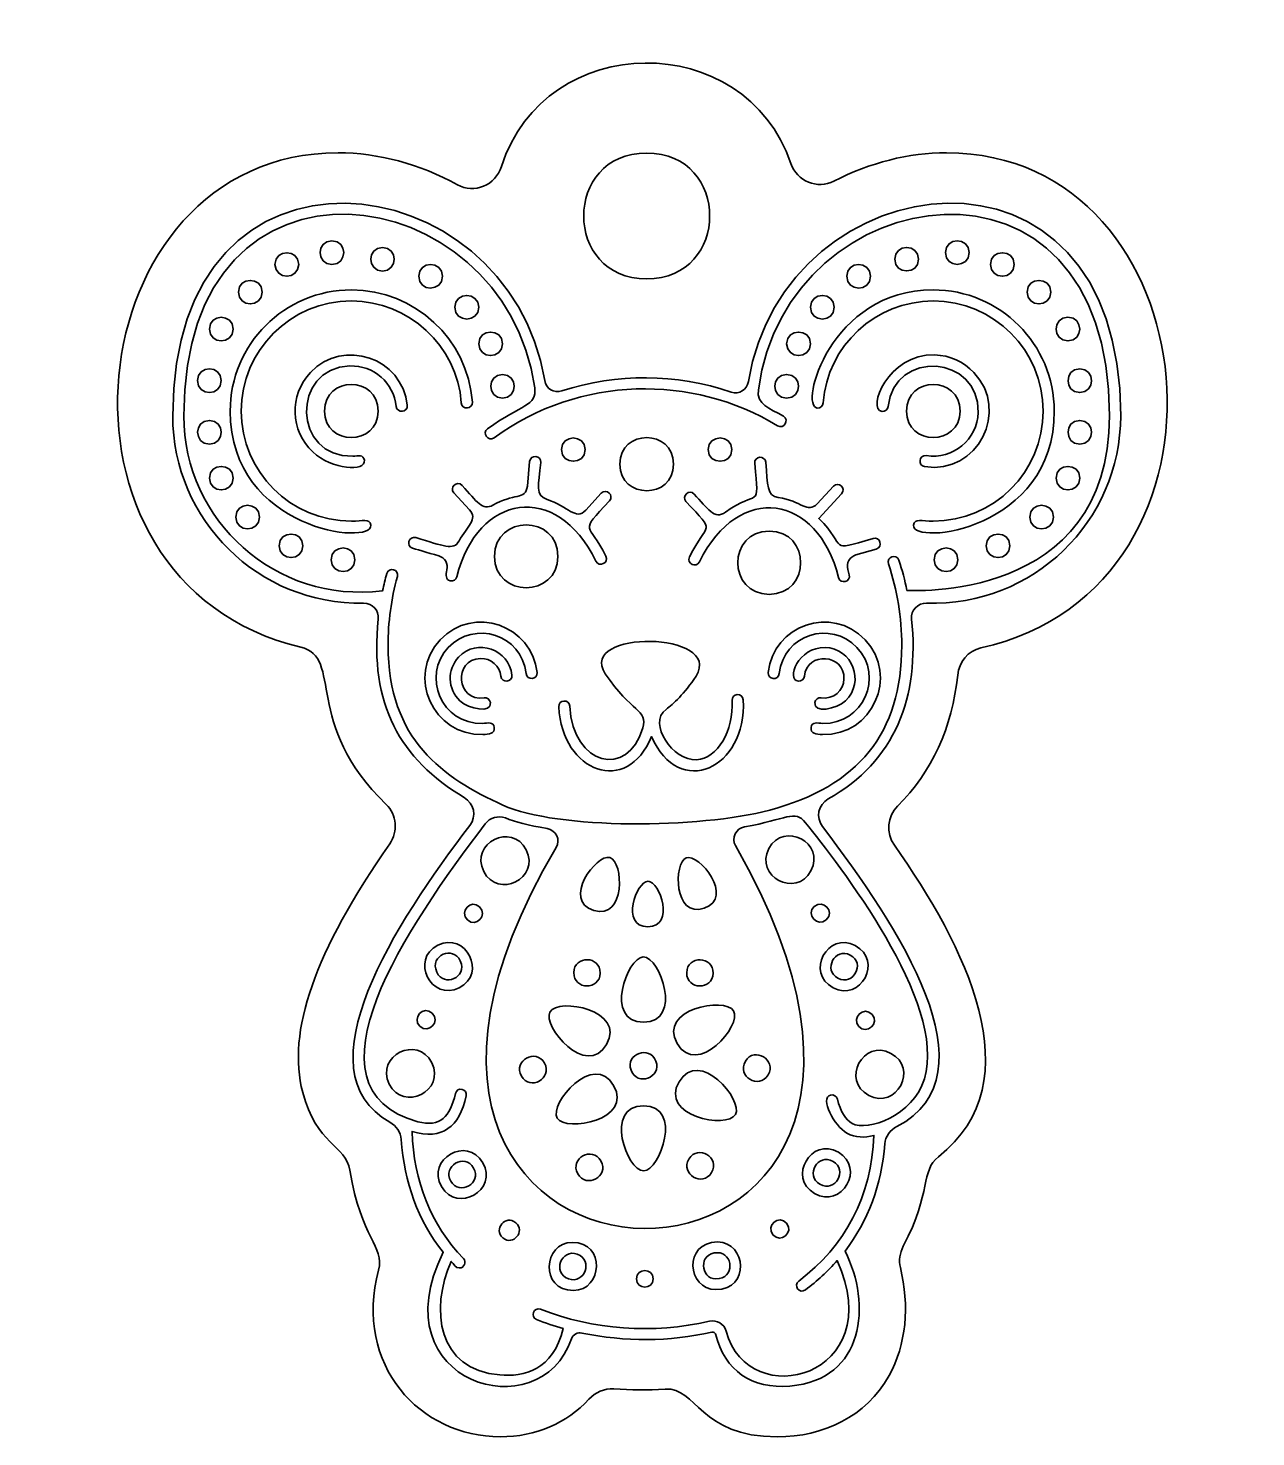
# Model space of a CAD drawing. Header units: inches. Extents: x 5.17 to 7.28, y -3.09 to -0.67.
import ezdxf

# ---------------------------------------------------------------- set-up
doc = ezdxf.new("R2010")
doc.units = ezdxf.units.IN
doc.header["$MEASUREMENT"] = 0
doc.layers.add('_U+0421_U+043B_U+043E_U+0439 1', color=7, linetype='Continuous')

# ---------------------------------------------------------------- blocks, each defined once
blk = doc.blocks.new('block 3')
at = {"layer": '_U+0421_U+043B_U+043E_U+0439 1', "color": 7, "lineweight": 35, "true_color": 0xffffff}
for points, knots in [([(7.0472, -1.3348), (7.0472, -0.8173), (6.4678, -0.897), (6.4074, -1.2761), (6.4052, -1.29), (6.3912, -1.2987), (6.3779, -1.2941), (6.2833, -1.2619), (6.1813, -1.2612), (6.0865, -1.2922), (6.0733, -1.2965), (6.0595, -1.2879), (6.0573, -1.2742), (5.9952, -0.897), (5.4179, -0.8179), (5.4179, -1.3348), (5.4179, -1.5142), (5.5654, -1.6604), (5.7459, -1.657), (5.7609, -1.6568), (5.7729, -1.6695), (5.7713, -1.6844), (5.7555, -1.83), (5.8085, -1.9254), (5.919, -1.9914), (5.9359, -2.0015), (5.9406, -2.0236), (5.9287, -2.0392), (5.8013, -2.2054), (5.6348, -2.4624), (5.7913, -2.5496), (5.8023, -2.5558), (5.81, -2.5667), (5.8108, -2.5793), (5.8153, -2.6528), (5.8398, -2.7189), (5.8828, -2.7732), (5.7706, -2.9997), (6.0501, -3.0792), (6.1035, -2.9219), (6.106, -2.9145), (6.1137, -2.9104), (6.1213, -2.912), (6.1941, -2.9273), (6.2721, -2.9272), (6.3447, -2.9104), (6.3474, -2.9098), (6.35, -2.9112), (6.3507, -2.9136), (6.3674, -2.977), (6.4129, -3.0089), (6.4788, -3.0032), (6.607, -2.9923), (6.6198, -2.8623), (6.5734, -2.7711), (6.6131, -2.7193), (6.6363, -2.6571), (6.6418, -2.587), (6.6428, -2.5741), (6.651, -2.563), (6.6626, -2.557), (6.8338, -2.4684), (6.6654, -2.2119), (6.5347, -2.0413), (6.5228, -2.0257), (6.5273, -2.0032), (6.5444, -1.9937), (6.6597, -1.9297), (6.7019, -1.8172), (6.6878, -1.6844), (6.6862, -1.6692), (6.6984, -1.6564), (6.7136, -1.657), (6.8961, -1.6635), (7.0472, -1.5165), (7.0472, -1.3348)], [0, 0, 0, 0, 1, 1, 1, 2, 2, 2, 3, 3, 3, 4, 4, 4, 5, 5, 5, 6, 6, 6, 7, 7, 7, 8, 8, 8, 9, 9, 9, 10, 10, 10, 11, 11, 11, 12, 12, 12, 13, 13, 13, 14, 14, 14, 15, 15, 15, 16, 16, 16, 17, 17, 17, 18, 18, 18, 19, 19, 19, 20, 20, 20, 21, 21, 21, 22, 22, 22, 23, 23, 23, 24, 24, 24, 25, 25, 25, 25]), ([(6.6661, -1.5833), (6.6621, -1.5713), (6.644, -1.5774), (6.648, -1.5893), (6.6632, -1.6345), (6.6709, -1.6818), (6.6709, -1.7299), (6.6709, -1.8797), (6.5967, -1.9723), (6.444, -2.0128), (6.3229, -2.045), (6.0787, -2.0466), (5.9855, -2.0043), (5.8829, -1.9578), (5.788, -1.8923), (5.788, -1.7299), (5.788, -1.6897), (5.7934, -1.6497), (5.8041, -1.6113), (5.8075, -1.5991), (5.7891, -1.5941), (5.7858, -1.6062), (5.7831, -1.6159), (5.7807, -1.6258), (5.7786, -1.6356), (5.5948, -1.6587), (5.4369, -1.5149), (5.4369, -1.3348), (5.4369, -0.8387), (5.9895, -0.9232), (6.0401, -1.2866), (6.0445, -1.3185), (6.0177, -1.3146), (5.9591, -1.3571), (5.9489, -1.3645), (5.9601, -1.38), (5.9703, -1.3725), (6.1181, -1.2652), (6.3109, -1.2632), (6.4576, -1.3519), (6.4684, -1.3584), (6.4782, -1.3421), (6.4675, -1.3356), (6.4435, -1.3211), (6.4211, -1.3162), (6.4245, -1.29), (6.472, -0.9241), (7.0281, -0.8369), (7.0281, -1.3348), (7.0281, -1.6585), (6.6798, -1.6351), (6.6798, -1.6351), (6.6762, -1.6176), (6.6718, -1.6003), (6.6661, -1.5833)], [0, 0, 0, 0, 1, 1, 1, 2, 2, 2, 3, 3, 3, 4, 4, 4, 5, 5, 5, 6, 6, 6, 7, 7, 7, 8, 8, 8, 9, 9, 9, 10, 10, 10, 11, 11, 11, 12, 12, 12, 13, 13, 13, 14, 14, 14, 15, 15, 15, 16, 16, 16, 17, 17, 17, 18, 18, 18, 18]), ([(6.71, -2.4749), (6.6908, -2.5388), (6.6115, -2.566), (6.5857, -2.5516), (6.5742, -2.5452), (6.5656, -2.5311), (6.5603, -2.5098), (6.559, -2.5046), (6.5538, -2.5016), (6.5487, -2.5028), (6.5291, -2.5077), (6.555, -2.5564), (6.5764, -2.5683), (6.5914, -2.5767), (6.6069, -2.5763), (6.6232, -2.5723), (6.6187, -2.6761), (6.5744, -2.7626), (6.4939, -2.8226), (6.4838, -2.8302), (6.4951, -2.8455), (6.5053, -2.8379), (6.5257, -2.8227), (6.5439, -2.8057), (6.5599, -2.7874), (6.6508, -2.9877), (6.4069, -3.0518), (6.3691, -2.9087), (6.3658, -2.8963), (6.3532, -2.8889), (6.3404, -2.8918), (6.2447, -2.914), (6.1389, -2.9065), (6.0502, -2.8712), (6.0385, -2.8666), (6.0315, -2.8843), (6.0432, -2.889), (6.058, -2.8949), (6.0734, -2.8997), (6.089, -2.9041), (6.0721, -2.9762), (6.0209, -2.9877), (5.98, -2.9842), (5.8733, -2.9751), (5.8596, -2.8722), (5.8965, -2.7889), (5.9009, -2.7938), (5.9044, -2.8002), (5.9106, -2.8002), (5.9189, -2.8002), (5.9233, -2.7901), (5.9175, -2.784), (5.8619, -2.7261), (5.8318, -2.6507), (5.8294, -2.5654), (5.8813, -2.5808), (5.9106, -2.5575), (5.9224, -2.5044), (5.9251, -2.4921), (5.9065, -2.4881), (5.9038, -2.5003), (5.8951, -2.5395), (5.8772, -2.5589), (5.8393, -2.5486), (5.6317, -2.4922), (5.8204, -2.2126), (5.955, -2.0366), (5.9631, -2.026), (5.9772, -2.0217), (5.9896, -2.0264), (6.0068, -2.033), (6.0288, -2.0392), (6.0614, -2.0445), (6.0767, -2.047), (6.0849, -2.0641), (6.077, -2.0774), (5.5635, -2.943), (6.8916, -2.9595), (6.3853, -2.074), (6.3777, -2.0608), (6.3858, -2.0441), (6.4008, -2.0416), (6.4731, -2.0292), (6.4869, -2.0111), (6.5056, -2.0345), (6.5607, -2.1039), (6.7496, -2.343), (6.71, -2.4749)], [0, 0, 0, 0, 1, 1, 1, 2, 2, 2, 3, 3, 3, 4, 4, 4, 5, 5, 5, 6, 6, 6, 7, 7, 7, 8, 8, 8, 9, 9, 9, 10, 10, 10, 11, 11, 11, 12, 12, 12, 13, 13, 13, 14, 14, 14, 15, 15, 15, 16, 16, 16, 17, 17, 17, 18, 18, 18, 19, 19, 19, 20, 20, 20, 21, 21, 21, 22, 22, 22, 23, 23, 23, 24, 24, 24, 25, 25, 25, 26, 26, 26, 27, 27, 27, 28, 28, 28, 29, 29, 29, 29])]:
    blk.add_open_spline(points, degree=3, knots=knots, dxfattribs=at)
blk = doc.blocks.new('block 2')
at = {"layer": '_U+0421_U+043B_U+043E_U+0439 1', "color": 7, "lineweight": 35, "true_color": 0xffffff}
for points, knots in [([(5.6916, -1.0339), (5.7185, -1.0339), (5.7185, -1.0746), (5.6916, -1.0746), (5.6646, -1.0746), (5.6647, -1.0339), (5.6916, -1.0339)], [0, 0, 0, 0, 1, 1, 1, 2, 2, 2, 2]), ([(6.659, -1.0656), (6.659, -1.0386), (6.6997, -1.0386), (6.6997, -1.0656), (6.6997, -1.0925), (6.659, -1.0925), (6.659, -1.0656)], [0, 0, 0, 0, 1, 1, 1, 2, 2, 2, 2]), ([(6.7459, -1.0542), (6.7459, -1.0273), (6.7866, -1.0273), (6.7866, -1.0542), (6.7866, -1.0812), (6.7459, -1.0812), (6.7459, -1.0542)], [0, 0, 0, 0, 1, 1, 1, 2, 2, 2, 2]), ([(5.5937, -1.0746), (5.5937, -1.0477), (5.6344, -1.0477), (5.6344, -1.0746), (5.6344, -1.1016), (5.5937, -1.1015), (5.5937, -1.0746)], [0, 0, 0, 0, 1, 1, 1, 2, 2, 2, 2]), ([(5.7785, -1.0452), (5.8054, -1.0452), (5.8054, -1.0859), (5.7785, -1.0859), (5.7516, -1.0859), (5.7515, -1.0452), (5.7785, -1.0452)], [0, 0, 0, 0, 1, 1, 1, 2, 2, 2, 2]), ([(6.8234, -1.0746), (6.8234, -1.0477), (6.8642, -1.0476), (6.8642, -1.0746), (6.8642, -1.1016), (6.8234, -1.1015), (6.8234, -1.0746)], [0, 0, 0, 0, 1, 1, 1, 2, 2, 2, 2]), ([(5.8408, -1.095), (5.8408, -1.068), (5.8815, -1.0681), (5.8815, -1.095), (5.8815, -1.1219), (5.8408, -1.122), (5.8408, -1.095)], [0, 0, 0, 0, 1, 1, 1, 2, 2, 2, 2]), ([(6.5763, -1.095), (6.5763, -1.068), (6.6171, -1.0681), (6.6171, -1.095), (6.6171, -1.122), (6.5763, -1.1219), (6.5763, -1.095)], [0, 0, 0, 0, 1, 1, 1, 2, 2, 2, 2]), ([(5.5307, -1.1222), (5.5307, -1.0953), (5.5715, -1.0952), (5.5715, -1.1222), (5.5715, -1.1491), (5.5307, -1.1491), (5.5307, -1.1222)], [0, 0, 0, 0, 1, 1, 1, 2, 2, 2, 2]), ([(6.8863, -1.1222), (6.8863, -1.0952), (6.9271, -1.0952), (6.9271, -1.1222), (6.9271, -1.1491), (6.8863, -1.1491), (6.8863, -1.1222)], [0, 0, 0, 0, 1, 1, 1, 2, 2, 2, 2]), ([(5.7584, -1.5231), (5.7626, -1.5585), (5.5167, -1.5328), (5.5167, -1.3267), (5.5167, -1.2118), (5.6102, -1.1183), (5.7251, -1.1183), (5.8337, -1.1183), (5.925, -1.2031), (5.9329, -1.3112), (5.9338, -1.3238), (5.9148, -1.3252), (5.9139, -1.3126), (5.9067, -1.2144), (5.8237, -1.1374), (5.7251, -1.1374), (5.6207, -1.1374), (5.5357, -1.2223), (5.5357, -1.3267), (5.5357, -1.4311), (5.6207, -1.5161), (5.7251, -1.5161), (5.7441, -1.5161), (5.7569, -1.5105), (5.7584, -1.5231)], [0, 0, 0, 0, 1, 1, 1, 2, 2, 2, 3, 3, 3, 4, 4, 4, 5, 5, 5, 6, 6, 6, 7, 7, 7, 8, 8, 8, 8]), ([(5.903, -1.1482), (5.903, -1.1212), (5.9438, -1.1213), (5.9438, -1.1482), (5.9438, -1.1752), (5.903, -1.1751), (5.903, -1.1482)], [0, 0, 0, 0, 1, 1, 1, 2, 2, 2, 2]), ([(6.7247, -1.1183), (6.8396, -1.1183), (6.9331, -1.2118), (6.9331, -1.3267), (6.9331, -1.5328), (6.6872, -1.5585), (6.6914, -1.5231), (6.693, -1.5104), (6.7057, -1.5161), (6.7247, -1.5161), (6.8291, -1.5161), (6.9141, -1.4311), (6.9141, -1.3267), (6.9141, -1.2223), (6.8291, -1.1374), (6.7247, -1.1374), (6.6261, -1.1374), (6.5431, -1.2144), (6.5359, -1.3126), (6.5355, -1.3179), (6.5308, -1.3219), (6.5257, -1.3215), (6.4939, -1.3191), (6.5477, -1.1183), (6.7247, -1.1183)], [0, 0, 0, 0, 1, 1, 1, 2, 2, 2, 3, 3, 3, 4, 4, 4, 5, 5, 5, 6, 6, 6, 7, 7, 7, 8, 8, 8, 8]), ([(6.5141, -1.1482), (6.5141, -1.1212), (6.5548, -1.1213), (6.5548, -1.1482), (6.5548, -1.1752), (6.5141, -1.1751), (6.5141, -1.1482)], [0, 0, 0, 0, 1, 1, 1, 2, 2, 2, 2]), ([(5.4809, -1.1857), (5.4809, -1.1587), (5.5217, -1.1587), (5.5217, -1.1857), (5.5217, -1.2126), (5.4809, -1.2126), (5.4809, -1.1857)], [0, 0, 0, 0, 1, 1, 1, 2, 2, 2, 2]), ([(5.944, -1.211), (5.944, -1.1841), (5.9847, -1.1841), (5.9847, -1.211), (5.9847, -1.238), (5.944, -1.238), (5.944, -1.211)], [0, 0, 0, 0, 1, 1, 1, 2, 2, 2, 2]), ([(6.4731, -1.211), (6.4731, -1.1841), (6.5139, -1.1841), (6.5139, -1.211), (6.5139, -1.238), (6.4731, -1.238), (6.4731, -1.211)], [0, 0, 0, 0, 1, 1, 1, 2, 2, 2, 2]), ([(6.9565, -1.1653), (6.9835, -1.1653), (6.9835, -1.206), (6.9565, -1.206), (6.9296, -1.206), (6.9296, -1.1653), (6.9565, -1.1653)], [0, 0, 0, 0, 1, 1, 1, 2, 2, 2, 2]), ([(5.821, -1.3167), (5.8223, -1.3293), (5.8033, -1.3311), (5.802, -1.3187), (5.7979, -1.2785), (5.7632, -1.2475), (5.7226, -1.2492), (5.6199, -1.2522), (5.625, -1.4079), (5.7272, -1.4042), (5.7371, -1.4039), (5.7457, -1.4007), (5.7473, -1.4114), (5.7503, -1.4311), (5.6917, -1.4282), (5.6587, -1.397), (5.6199, -1.3605), (5.6179, -1.2994), (5.6546, -1.2605), (5.7115, -1.2001), (5.8126, -1.2355), (5.821, -1.3167)], [0, 0, 0, 0, 1, 1, 1, 2, 2, 2, 3, 3, 3, 4, 4, 4, 5, 5, 5, 6, 6, 6, 7, 7, 7, 7]), ([(6.6476, -1.3187), (6.647, -1.3239), (6.6424, -1.3276), (6.6371, -1.3272), (6.6107, -1.3244), (6.6467, -1.2278), (6.7276, -1.2302), (6.7533, -1.2309), (6.7773, -1.2417), (6.795, -1.2605), (6.857, -1.3262), (6.802, -1.4361), (6.7103, -1.4223), (6.698, -1.4204), (6.7005, -1.4017), (6.7131, -1.4034), (6.7592, -1.4103), (6.8008, -1.3757), (6.8022, -1.329), (6.8051, -1.2302), (6.6578, -1.22), (6.6476, -1.3187)], [0, 0, 0, 0, 1, 1, 1, 2, 2, 2, 3, 3, 3, 4, 4, 4, 5, 5, 5, 6, 6, 6, 7, 7, 7, 7]), ([(5.4606, -1.2744), (5.4606, -1.2475), (5.5013, -1.2475), (5.5013, -1.2744), (5.5013, -1.3014), (5.4606, -1.3014), (5.4606, -1.2744)], [0, 0, 0, 0, 1, 1, 1, 2, 2, 2, 2]), ([(6.9769, -1.2541), (7.0039, -1.2541), (7.0038, -1.2948), (6.9769, -1.2948), (6.9499, -1.2948), (6.95, -1.2541), (6.9769, -1.2541)], [0, 0, 0, 0, 1, 1, 1, 2, 2, 2, 2]), ([(5.7709, -1.3267), (5.7709, -1.3876), (5.6788, -1.3876), (5.6788, -1.3267), (5.6788, -1.2658), (5.7709, -1.2659), (5.7709, -1.3267)], [0, 0, 0, 0, 1, 1, 1, 2, 2, 2, 2]), ([(5.9847, -1.2637), (6.0117, -1.2637), (6.0117, -1.3044), (5.9847, -1.3044), (5.9578, -1.3044), (5.9578, -1.2637), (5.9847, -1.2637)], [0, 0, 0, 0, 1, 1, 1, 2, 2, 2, 2]), ([(6.4731, -1.3044), (6.4461, -1.3044), (6.4462, -1.2637), (6.4731, -1.2637), (6.5, -1.2637), (6.5001, -1.3044), (6.4731, -1.3044)], [0, 0, 0, 0, 1, 1, 1, 2, 2, 2, 2]), ([(6.679, -1.3267), (6.679, -1.2658), (6.7711, -1.2659), (6.7711, -1.3267), (6.7711, -1.3876), (6.679, -1.3876), (6.679, -1.3267)], [0, 0, 0, 0, 1, 1, 1, 2, 2, 2, 2]), ([(5.4809, -1.3836), (5.454, -1.3836), (5.454, -1.3428), (5.4809, -1.3428), (5.5079, -1.3428), (5.5079, -1.3836), (5.4809, -1.3836)], [0, 0, 0, 0, 1, 1, 1, 2, 2, 2, 2]), ([(6.9769, -1.3836), (6.95, -1.3836), (6.9499, -1.3428), (6.9769, -1.3428), (7.0039, -1.3428), (7.0038, -1.3836), (6.9769, -1.3836)], [0, 0, 0, 0, 1, 1, 1, 2, 2, 2, 2]), ([(6.0862, -1.393), (6.0862, -1.3662), (6.1267, -1.3663), (6.1267, -1.393), (6.1267, -1.4198), (6.0862, -1.4198), (6.0862, -1.393)], [0, 0, 0, 0, 1, 1, 1, 2, 2, 2, 2]), ([(6.1865, -1.418), (6.1865, -1.3571), (6.2786, -1.3572), (6.2786, -1.418), (6.2786, -1.479), (6.1865, -1.4789), (6.1865, -1.418)], [0, 0, 0, 0, 1, 1, 1, 2, 2, 2, 2]), ([(6.3384, -1.393), (6.3384, -1.3662), (6.3789, -1.3663), (6.3789, -1.393), (6.3789, -1.4198), (6.3384, -1.4198), (6.3384, -1.393)], [0, 0, 0, 0, 1, 1, 1, 2, 2, 2, 2]), ([(5.8303, -1.5626), (5.8182, -1.559), (5.8237, -1.5407), (5.8357, -1.5443), (5.8841, -1.5584), (5.9002, -1.5675), (5.9101, -1.55), (5.9242, -1.5249), (5.9431, -1.5129), (5.9278, -1.4963), (5.9278, -1.4963), (5.9012, -1.4675), (5.9012, -1.4675), (5.8927, -1.4583), (5.9066, -1.4453), (5.9152, -1.4546), (5.9409, -1.4824), (5.9504, -1.4988), (5.9682, -1.4884), (6.0032, -1.4679), (6.0252, -1.48), (6.0274, -1.4558), (6.0274, -1.4558), (6.0314, -1.4135), (6.0314, -1.4135), (6.0326, -1.4008), (6.0515, -1.4028), (6.0504, -1.4153), (6.0467, -1.4545), (6.0409, -1.4722), (6.0606, -1.4784), (6.0984, -1.4904), (6.1103, -1.5159), (6.1279, -1.4969), (6.1279, -1.4969), (6.1545, -1.4681), (6.1545, -1.4681), (6.163, -1.4588), (6.1771, -1.4718), (6.1685, -1.4811), (6.1147, -1.5392), (6.1329, -1.516), (6.1624, -1.5763), (6.168, -1.5877), (6.1508, -1.596), (6.1453, -1.5847), (6.0776, -1.4463), (5.9417, -1.4687), (5.9063, -1.6116), (5.905, -1.6167), (5.8999, -1.6198), (5.8947, -1.6186), (5.887, -1.6166), (5.8869, -1.6088), (5.8892, -1.5999), (5.892, -1.5894), (5.8856, -1.5787), (5.8752, -1.5756), (5.8565, -1.5702), (5.8316, -1.563), (5.8303, -1.5626)], [0, 0, 0, 0, 1, 1, 1, 2, 2, 2, 3, 3, 3, 4, 4, 4, 5, 5, 5, 6, 6, 6, 7, 7, 7, 8, 8, 8, 9, 9, 9, 10, 10, 10, 11, 11, 11, 12, 12, 12, 13, 13, 13, 14, 14, 14, 15, 15, 15, 16, 16, 16, 17, 17, 17, 18, 18, 18, 19, 19, 19, 20, 20, 20, 20]), ([(6.3001, -1.4823), (6.2916, -1.4731), (6.3055, -1.4601), (6.3141, -1.4694), (6.337, -1.4942), (6.3492, -1.5143), (6.3678, -1.5007), (6.4251, -1.4583), (6.4261, -1.5012), (6.4182, -1.4165), (6.417, -1.404), (6.436, -1.4022), (6.4372, -1.4148), (6.4409, -1.4544), (6.4385, -1.4726), (6.4587, -1.4752), (6.4986, -1.4805), (6.5087, -1.5042), (6.5255, -1.486), (6.5255, -1.486), (6.5534, -1.4559), (6.5534, -1.4559), (6.5619, -1.4466), (6.5759, -1.4596), (6.5674, -1.4688), (6.5674, -1.4688), (6.5282, -1.5112), (6.5282, -1.5112), (6.5799, -1.5619), (6.5402, -1.5693), (6.6217, -1.5456), (6.6337, -1.5419), (6.6392, -1.5603), (6.627, -1.5639), (6.627, -1.5639), (6.5922, -1.574), (6.5922, -1.574), (6.5814, -1.5771), (6.5752, -1.5883), (6.5783, -1.599), (6.5792, -1.6021), (6.58, -1.6052), (6.5808, -1.6083), (6.5839, -1.6206), (6.5653, -1.625), (6.5623, -1.6129), (6.5268, -1.4696), (6.3908, -1.448), (6.3233, -1.586), (6.3177, -1.5973), (6.3006, -1.5889), (6.3062, -1.5776), (6.3371, -1.5144), (6.3529, -1.5395), (6.3001, -1.4823)], [0, 0, 0, 0, 1, 1, 1, 2, 2, 2, 3, 3, 3, 4, 4, 4, 5, 5, 5, 6, 6, 6, 7, 7, 7, 8, 8, 8, 9, 9, 9, 10, 10, 10, 11, 11, 11, 12, 12, 12, 13, 13, 13, 14, 14, 14, 15, 15, 15, 16, 16, 16, 17, 17, 17, 18, 18, 18, 18]), ([(5.5217, -1.442), (5.5217, -1.4689), (5.4809, -1.4689), (5.4809, -1.442), (5.4809, -1.415), (5.5217, -1.4151), (5.5217, -1.442)], [0, 0, 0, 0, 1, 1, 1, 2, 2, 2, 2]), ([(6.9362, -1.442), (6.9362, -1.415), (6.9769, -1.4151), (6.9769, -1.442), (6.9769, -1.469), (6.9362, -1.4689), (6.9362, -1.442)], [0, 0, 0, 0, 1, 1, 1, 2, 2, 2, 2]), ([(5.567, -1.509), (5.567, -1.5359), (5.5262, -1.536), (5.5262, -1.509), (5.5262, -1.482), (5.567, -1.4821), (5.567, -1.509)], [0, 0, 0, 0, 1, 1, 1, 2, 2, 2, 2]), ([(6.9316, -1.509), (6.9316, -1.5359), (6.8909, -1.536), (6.8909, -1.509), (6.8909, -1.482), (6.9316, -1.4821), (6.9316, -1.509)], [0, 0, 0, 0, 1, 1, 1, 2, 2, 2, 2]), ([(6.0799, -1.5765), (6.0799, -1.6485), (5.971, -1.6484), (5.971, -1.5765), (5.971, -1.5046), (6.0799, -1.5044), (6.0799, -1.5765)], [0, 0, 0, 0, 1, 1, 1, 2, 2, 2, 2]), ([(5.6417, -1.5584), (5.6417, -1.5853), (5.6009, -1.5854), (5.6009, -1.5584), (5.6009, -1.5314), (5.6417, -1.5315), (5.6417, -1.5584)], [0, 0, 0, 0, 1, 1, 1, 2, 2, 2, 2]), ([(6.4432, -1.6419), (6.3711, -1.6419), (6.3712, -1.533), (6.4432, -1.533), (6.5152, -1.533), (6.5151, -1.6419), (6.4432, -1.6419)], [0, 0, 0, 0, 1, 1, 1, 2, 2, 2, 2]), ([(6.8569, -1.5584), (6.8569, -1.5853), (6.8161, -1.5853), (6.8161, -1.5584), (6.8161, -1.5315), (6.8569, -1.5314), (6.8569, -1.5584)], [0, 0, 0, 0, 1, 1, 1, 2, 2, 2, 2]), ([(5.731, -1.5823), (5.731, -1.6093), (5.6903, -1.6093), (5.6903, -1.5823), (5.6903, -1.5554), (5.731, -1.5554), (5.731, -1.5823)], [0, 0, 0, 0, 1, 1, 1, 2, 2, 2, 2]), ([(6.7676, -1.5823), (6.7676, -1.6093), (6.7268, -1.6093), (6.7268, -1.5823), (6.7268, -1.5554), (6.7676, -1.5554), (6.7676, -1.5823)], [0, 0, 0, 0, 1, 1, 1, 2, 2, 2, 2]), ([(6.0442, -1.7762), (6.0455, -1.7888), (6.0265, -1.7905), (6.0252, -1.7781), (6.0182, -1.7106), (5.9361, -1.6859), (5.8916, -1.733), (5.8451, -1.7824), (5.8803, -1.8657), (5.9504, -1.8637), (5.9602, -1.8634), (5.9689, -1.8601), (5.9705, -1.8709), (5.9721, -1.8816), (5.9614, -1.8824), (5.9509, -1.8828), (5.8656, -1.8852), (5.8185, -1.7828), (5.8778, -1.7199), (5.935, -1.6592), (6.0359, -1.6958), (6.0442, -1.7762)], [0, 0, 0, 0, 1, 1, 1, 2, 2, 2, 3, 3, 3, 4, 4, 4, 5, 5, 5, 6, 6, 6, 7, 7, 7, 7]), ([(6.6078, -1.7199), (6.6664, -1.7822), (6.6207, -1.8853), (6.5346, -1.8828), (6.5242, -1.8824), (6.5135, -1.8816), (6.5151, -1.8709), (6.5167, -1.8601), (6.5255, -1.8634), (6.5352, -1.8637), (6.6038, -1.8659), (6.6412, -1.7832), (6.5939, -1.733), (6.5495, -1.6859), (6.4674, -1.7106), (6.4604, -1.7781), (6.4591, -1.7907), (6.4401, -1.7887), (6.4414, -1.7762), (6.4498, -1.6951), (6.5509, -1.6595), (6.6078, -1.7199)], [0, 0, 0, 0, 1, 1, 1, 2, 2, 2, 3, 3, 3, 4, 4, 4, 5, 5, 5, 6, 6, 6, 7, 7, 7, 7]), ([(6.0009, -1.7807), (6.0022, -1.7934), (5.9832, -1.7949), (5.9819, -1.7827), (5.9801, -1.765), (5.965, -1.7515), (5.947, -1.7521), (5.8996, -1.7535), (5.9054, -1.827), (5.9531, -1.8199), (5.9583, -1.8191), (5.9632, -1.8227), (5.9639, -1.8279), (5.9669, -1.8474), (5.9264, -1.8389), (5.9116, -1.8249), (5.8902, -1.8047), (5.8892, -1.7711), (5.9093, -1.7497), (5.9411, -1.7161), (5.9964, -1.7369), (6.0009, -1.7807)], [0, 0, 0, 0, 1, 1, 1, 2, 2, 2, 3, 3, 3, 4, 4, 4, 5, 5, 5, 6, 6, 6, 7, 7, 7, 7]), ([(6.3984, -1.8232), (6.4049, -1.9419), (6.2879, -1.9951), (6.2407, -1.8863), (6.1993, -1.989), (6.0875, -1.9487), (6.0813, -1.8353), (6.0806, -1.8229), (6.0997, -1.8214), (6.1004, -1.8343), (6.1059, -1.9365), (6.2001, -1.9592), (6.2258, -1.8715), (6.235, -1.8402), (6.2065, -1.8451), (6.1612, -1.7784), (6.1128, -1.7018), (6.3653, -1.7053), (6.3174, -1.7825), (6.2971, -1.813), (6.2784, -1.8304), (6.2658, -1.8397), (6.2335, -1.8637), (6.2777, -1.9285), (6.3182, -1.9263), (6.3542, -1.9244), (6.3822, -1.8762), (6.3793, -1.8242), (6.3787, -1.812), (6.3976, -1.8101), (6.3984, -1.8232)], [0, 0, 0, 0, 1, 1, 1, 2, 2, 2, 3, 3, 3, 4, 4, 4, 5, 5, 5, 6, 6, 6, 7, 7, 7, 8, 8, 8, 9, 9, 9, 10, 10, 10, 10]), ([(6.5037, -1.7827), (6.5031, -1.7879), (6.4984, -1.7915), (6.4932, -1.7912), (6.4716, -1.7889), (6.4929, -1.7324), (6.5391, -1.7331), (6.586, -1.7345), (6.6086, -1.7923), (6.574, -1.8249), (6.5592, -1.8389), (6.5187, -1.8475), (6.5216, -1.828), (6.5224, -1.8227), (6.5272, -1.819), (6.5324, -1.8199), (6.5535, -1.823), (6.5711, -1.807), (6.5716, -1.7872), (6.573, -1.7439), (6.5081, -1.7394), (6.5037, -1.7827)], [0, 0, 0, 0, 1, 1, 1, 2, 2, 2, 3, 3, 3, 4, 4, 4, 5, 5, 5, 6, 6, 6, 7, 7, 7, 7]), ([(6.2348, -2.1351), (6.2553, -2.135), (6.2819, -2.2139), (6.2344, -2.2134), (6.1863, -2.2128), (6.2153, -2.1353), (6.2348, -2.1351)], [0, 0, 0, 0, 1, 1, 1, 2, 2, 2, 2]), ([(5.9243, -2.2017), (5.9095, -2.1877), (5.9306, -2.1653), (5.9454, -2.1792), (5.9602, -2.1932), (5.9391, -2.2156), (5.9243, -2.2017)], [0, 0, 0, 0, 1, 1, 1, 2, 2, 2, 2]), ([(6.5206, -2.1785), (6.5358, -2.1648), (6.5564, -2.1877), (6.5413, -2.2013), (6.5262, -2.215), (6.5055, -2.1921), (6.5206, -2.1785)], [0, 0, 0, 0, 1, 1, 1, 2, 2, 2, 2]), ([(5.8639, -2.3621), (5.8788, -2.3761), (5.8576, -2.3985), (5.8428, -2.3845), (5.828, -2.3705), (5.8491, -2.3481), (5.8639, -2.3621)], [0, 0, 0, 0, 1, 1, 1, 2, 2, 2, 2]), ([(6.6199, -2.3641), (6.6336, -2.3793), (6.6107, -2.3999), (6.5971, -2.3848), (6.5834, -2.3697), (6.6062, -2.349), (6.6199, -2.3641)], [0, 0, 0, 0, 1, 1, 1, 2, 2, 2, 2]), ([(6.0076, -2.7223), (6.0249, -2.7368), (6.0029, -2.7631), (5.9855, -2.7485), (5.9682, -2.7339), (5.9902, -2.7077), (6.0076, -2.7223)], [0, 0, 0, 0, 1, 1, 1, 2, 2, 2, 2]), ([(6.4731, -2.7232), (6.4862, -2.7388), (6.4626, -2.7586), (6.4495, -2.743), (6.4364, -2.7274), (6.46, -2.7076), (6.4731, -2.7232)], [0, 0, 0, 0, 1, 1, 1, 2, 2, 2, 2]), ([(6.2437, -2.8188), (6.2437, -2.8378), (6.215, -2.8378), (6.215, -2.8188), (6.215, -2.7998), (6.2437, -2.7998), (6.2437, -2.8188)], [0, 0, 0, 0, 1, 1, 1, 2, 2, 2, 2])]:
    blk.add_open_spline(points, degree=3, knots=knots, dxfattribs=at)
at = {"layer": '_U+0421_U+043B_U+043E_U+0439 1'}
blk.add_blockref('block 3', (0, 0), dxfattribs=at)
blk = doc.blocks.new('block 5')
at = {"layer": '_U+0421_U+043B_U+043E_U+0439 1', "color": 7, "lineweight": 35, "true_color": 0xffffff}
for points in [[(6.1043, -2.7563), (6.0552, -2.7563), (6.0478, -2.8389), (6.1069, -2.8389), (6.156, -2.8389), (6.1634, -2.7563), (6.1043, -2.7563)], [(6.0979, -2.8188), (6.0696, -2.8086), (6.0855, -2.7663), (6.1133, -2.7764), (6.1413, -2.7866), (6.1261, -2.8291), (6.0979, -2.8188)]]:
    blk.add_open_spline(points, degree=3, knots=[0, 0, 0, 0, 1, 1, 1, 2, 2, 2, 2], dxfattribs=at)
blk = doc.blocks.new('block 6')
at = {"layer": '_U+0421_U+043B_U+043E_U+0439 1', "color": 7, "lineweight": 35, "true_color": 0xffffff}
for points in [[(5.8799, -2.6601), (5.907, -2.7069), (5.9779, -2.666), (5.9508, -2.6191), (5.9238, -2.5723), (5.8529, -2.6132), (5.8799, -2.6601)], [(5.8958, -2.6509), (5.8809, -2.625), (5.9199, -2.6023), (5.9349, -2.6283), (5.9499, -2.6542), (5.9108, -2.6768), (5.8958, -2.6509)]]:
    blk.add_open_spline(points, degree=3, knots=[0, 0, 0, 0, 1, 1, 1, 2, 2, 2, 2], dxfattribs=at)
blk = doc.blocks.new('block 7')
at = {"layer": '_U+0421_U+043B_U+043E_U+0439 1', "color": 7, "lineweight": 35, "true_color": 0xffffff}
for points in [[(6.562, -2.6011), (6.5152, -2.5741), (6.4742, -2.6449), (6.5211, -2.672), (6.5679, -2.699), (6.6089, -2.6282), (6.562, -2.6011)], [(6.5303, -2.6561), (6.5043, -2.6411), (6.5271, -2.6021), (6.5528, -2.617), (6.5786, -2.6318), (6.5565, -2.6712), (6.5303, -2.6561)]]:
    blk.add_open_spline(points, degree=3, knots=[0, 0, 0, 0, 1, 1, 1, 2, 2, 2, 2], dxfattribs=at)
blk = doc.blocks.new('block 8')
at = {"layer": '_U+0421_U+043B_U+043E_U+0439 1', "color": 7, "lineweight": 35, "true_color": 0xffffff}
blk.add_open_spline([(6.5149, -2.1172), (6.5402, -2.0695), (6.468, -2.0311), (6.4426, -2.079), (6.4173, -2.1267), (6.4896, -2.1651), (6.5149, -2.1172)], degree=3, knots=[0, 0, 0, 0, 1, 1, 1, 2, 2, 2, 2], dxfattribs=at)
blk = doc.blocks.new('block 9')
at = {"layer": '_U+0421_U+043B_U+043E_U+0439 1', "color": 7, "lineweight": 35, "true_color": 0xffffff}
for points in [[(6.5528, -2.3182), (6.6005, -2.3435), (6.6389, -2.2713), (6.5911, -2.2459), (6.5433, -2.2206), (6.5049, -2.2929), (6.5528, -2.3182)], [(6.5825, -2.2621), (6.6089, -2.2761), (6.5877, -2.316), (6.5613, -2.3021), (6.535, -2.2881), (6.5561, -2.2482), (6.5825, -2.2621)]]:
    blk.add_open_spline(points, degree=3, knots=[0, 0, 0, 0, 1, 1, 1, 2, 2, 2, 2], dxfattribs=at)
blk = doc.blocks.new('block 10')
at = {"layer": '_U+0421_U+043B_U+043E_U+0439 1', "color": 7, "lineweight": 35, "true_color": 0xffffff}
blk.add_open_spline([(6.6524, -2.4311), (6.6046, -2.4058), (6.5663, -2.4781), (6.6141, -2.5034), (6.6619, -2.5287), (6.7002, -2.4564), (6.6524, -2.4311)], degree=3, knots=[0, 0, 0, 0, 1, 1, 1, 2, 2, 2, 2], dxfattribs=at)
blk = doc.blocks.new('block 11')
at = {"layer": '_U+0421_U+043B_U+043E_U+0439 1', "color": 7, "lineweight": 35, "true_color": 0xffffff}
blk.add_open_spline([(5.9524, -2.1182), (5.9767, -2.1665), (6.0498, -2.1298), (6.0255, -2.0814), (6.0013, -2.0331), (5.9281, -2.0698), (5.9524, -2.1182)], degree=3, knots=[0, 0, 0, 0, 1, 1, 1, 2, 2, 2, 2], dxfattribs=at)
blk = doc.blocks.new('block 12')
at = {"layer": '_U+0421_U+043B_U+043E_U+0439 1', "color": 7, "lineweight": 35, "true_color": 0xffffff}
for points in [[(5.9103, -2.3183), (5.9586, -2.2941), (5.9219, -2.2209), (5.8736, -2.2452), (5.8253, -2.2694), (5.8619, -2.3426), (5.9103, -2.3183)], [(5.914, -2.2777), (5.9203, -2.3045), (5.8776, -2.3184), (5.8699, -2.2858), (5.8635, -2.259), (5.9062, -2.2451), (5.914, -2.2777)]]:
    blk.add_open_spline(points, degree=3, knots=[0, 0, 0, 0, 1, 1, 1, 2, 2, 2, 2], dxfattribs=at)
blk = doc.blocks.new('block 13')
at = {"layer": '_U+0421_U+043B_U+043E_U+0439 1', "color": 7, "lineweight": 35, "true_color": 0xffffff}
blk.add_open_spline([(5.7901, -2.4839), (5.8143, -2.5322), (5.8875, -2.4956), (5.8632, -2.4472), (5.8389, -2.3988), (5.7658, -2.4356), (5.7901, -2.4839)], degree=3, knots=[0, 0, 0, 0, 1, 1, 1, 2, 2, 2, 2], dxfattribs=at)
blk = doc.blocks.new('block 14')
at = {"layer": '_U+0421_U+043B_U+043E_U+0439 1', "color": 7, "lineweight": 35, "true_color": 0xffffff}
for points in [[(6.3544, -2.7555), (6.2948, -2.7555), (6.3019, -2.8373), (6.3514, -2.8373), (6.411, -2.8373), (6.4039, -2.7555), (6.3544, -2.7555)], [(6.3514, -2.819), (6.3247, -2.819), (6.3205, -2.7739), (6.3544, -2.7739), (6.3809, -2.7739), (6.3854, -2.819), (6.3514, -2.819)]]:
    blk.add_open_spline(points, degree=3, knots=[0, 0, 0, 0, 1, 1, 1, 2, 2, 2, 2], dxfattribs=at)
blk = doc.blocks.new('block 4')
at = {"layer": '_U+0421_U+043B_U+043E_U+0439 1'}
for name in ['block 11', 'block 8', 'block 12', 'block 9', 'block 13', 'block 10', 'block 6', 'block 7', 'block 5', 'block 14']:
    blk.add_blockref(name, (0, 0), dxfattribs=at)

msp = doc.modelspace()

# ---------------------------------------------------------------- linework, layer by layer
at = {"layer": '_U+0421_U+043B_U+043E_U+0439 1', "color": 242, "lineweight": 35, "true_color": 0xc1272d}
for points, knots in [([(6.7671, -1.7807), (6.7695, -1.7582), (6.7848, -1.7389), (6.8069, -1.734), (7.2795, -1.6285), (7.2031, -0.8826), (6.7479, -0.8826), (6.683, -0.8826), (6.616, -0.8995), (6.5544, -0.9312), (6.5256, -0.9461), (6.491, -0.9316), (6.4805, -0.9009), (6.4008, -0.6683), (6.0579, -0.6713), (5.9829, -0.9063), (5.9727, -0.9384), (5.9366, -0.9538), (5.9071, -0.9375), (5.8423, -0.9017), (5.771, -0.8826), (5.7022, -0.8826), (5.2513, -0.8826), (5.1695, -1.6213), (5.638, -1.7327), (5.7118, -1.7502), (5.6405, -1.8636), (5.7848, -2.0032), (5.8032, -2.021), (5.8056, -2.0497), (5.7909, -2.0707), (5.6616, -2.2565), (5.6139, -2.3941), (5.6413, -2.4982), (5.6649, -2.5878), (5.7153, -2.5895), (5.7223, -2.6318), (5.742, -2.7518), (5.7825, -2.762), (5.7716, -2.8037), (5.7287, -2.9682), (5.8436, -3.0905), (5.9809, -3.0905), (6.042, -3.0905), (6.0955, -3.0668), (6.1333, -3.0259), (6.1443, -3.014), (6.1597, -3.0069), (6.1758, -3.0081), (6.2051, -3.0103), (6.2348, -3.0104), (6.2641, -3.0084), (6.3185, -3.0048), (6.3228, -3.0905), (6.4567, -3.0905), (6.5363, -3.0905), (6.6097, -3.056), (6.6491, -2.9852), (6.6785, -2.9323), (6.6848, -2.8653), (6.6685, -2.7996), (6.6654, -2.7872), (6.6676, -2.7742), (6.6736, -2.7629), (6.7233, -2.6674), (6.7027, -2.6336), (6.734, -2.609), (6.8994, -2.4788), (6.7789, -2.2448), (6.6582, -2.073), (6.6436, -2.0522), (6.6458, -2.0239), (6.6638, -2.006), (6.7227, -1.9471), (6.7579, -1.8705), (6.7671, -1.7807)], [0, 0, 0, 0, 1, 1, 1, 2, 2, 2, 3, 3, 3, 4, 4, 4, 5, 5, 5, 6, 6, 6, 7, 7, 7, 8, 8, 8, 9, 9, 9, 10, 10, 10, 11, 11, 11, 12, 12, 12, 13, 13, 13, 14, 14, 14, 15, 15, 15, 16, 16, 16, 17, 17, 17, 18, 18, 18, 19, 19, 19, 20, 20, 20, 21, 21, 21, 22, 22, 22, 23, 23, 23, 24, 24, 24, 25, 25, 25, 25]), ([(6.2325, -1.0994), (6.0882, -1.0994), (6.0882, -0.883), (6.2325, -0.883), (6.3769, -0.883), (6.3768, -1.0994), (6.2325, -1.0994)], [0, 0, 0, 0, 1, 1, 1, 2, 2, 2, 2])]:
    msp.add_open_spline(points, degree=3, knots=knots, dxfattribs=at)
at = {"layer": '_U+0421_U+043B_U+043E_U+0439 1', "color": 7, "lineweight": 35, "true_color": 0xffffff}
for points in [[(6.1691, -2.0944), (6.193, -2.1013), (6.1969, -2.2025), (6.1416, -2.1855), (6.0858, -2.1683), (6.1464, -2.0879), (6.1691, -2.0944)], [(6.3004, -2.0952), (6.3229, -2.0868), (6.3839, -2.1629), (6.3314, -2.1814), (6.2784, -2.2002), (6.279, -2.1032), (6.3004, -2.0952)], [(6.1072, -2.2923), (6.1077, -2.2622), (6.1532, -2.263), (6.1527, -2.293), (6.1522, -2.3231), (6.1068, -2.3223), (6.1072, -2.2923)], [(6.2267, -2.2654), (6.256, -2.2649), (6.2952, -2.3775), (6.2272, -2.3775), (6.1584, -2.3774), (6.1988, -2.2659), (6.2267, -2.2654)], [(6.3014, -2.2924), (6.3019, -2.2623), (6.3473, -2.2631), (6.3468, -2.2931), (6.3463, -2.3232), (6.3009, -2.3224), (6.3014, -2.2924)], [(6.0663, -2.3601), (6.0805, -2.3345), (6.1977, -2.3568), (6.1636, -2.4157), (6.1291, -2.4753), (6.0527, -2.3845), (6.0663, -2.3601)], [(6.2851, -2.4143), (6.2508, -2.3547), (6.3676, -2.3339), (6.3819, -2.3579), (6.397, -2.383), (6.3191, -2.4733), (6.2851, -2.4143)], [(6.0569, -2.448), (6.0715, -2.4743), (6.0317, -2.4963), (6.0171, -2.4701), (6.0025, -2.4438), (6.0423, -2.4217), (6.0569, -2.448)], [(6.2057, -2.4602), (6.1954, -2.4319), (6.2381, -2.4164), (6.2484, -2.4446), (6.2587, -2.4729), (6.216, -2.4884), (6.2057, -2.4602)], [(6.3852, -2.5362), (6.3709, -2.5617), (6.2538, -2.5389), (6.2882, -2.4801), (6.3229, -2.4207), (6.3989, -2.5118), (6.3852, -2.5362)], [(6.4022, -2.4447), (6.4177, -2.4189), (6.4566, -2.4424), (6.4412, -2.4681), (6.4257, -2.4939), (6.3867, -2.4705), (6.4022, -2.4447)], [(6.1757, -2.4863), (6.2101, -2.5459), (6.0933, -2.5667), (6.0789, -2.5427), (6.0639, -2.5176), (6.1418, -2.4273), (6.1757, -2.4863)], [(6.2274, -2.6332), (6.1981, -2.6337), (6.1589, -2.5211), (6.2269, -2.5212), (6.2957, -2.5213), (6.2553, -2.6328), (6.2274, -2.6332)], [(6.1539, -2.6161), (6.1685, -2.6424), (6.1287, -2.6645), (6.1141, -2.6382), (6.0995, -2.6119), (6.1393, -2.5899), (6.1539, -2.6161)], [(6.3441, -2.6362), (6.3286, -2.662), (6.2896, -2.6386), (6.3051, -2.6128), (6.3205, -2.587), (6.3595, -2.6104), (6.3441, -2.6362)]]:
    msp.add_open_spline(points, degree=3, knots=[0, 0, 0, 0, 1, 1, 1, 2, 2, 2, 2], dxfattribs=at)

# ---------------------------------------------------------------- block references
at = {"layer": '_U+0421_U+043B_U+043E_U+0439 1'}
for name in ['block 2', 'block 4']:
    msp.add_blockref(name, (0, 0), dxfattribs=at)

doc.saveas('drawing.dxf')
